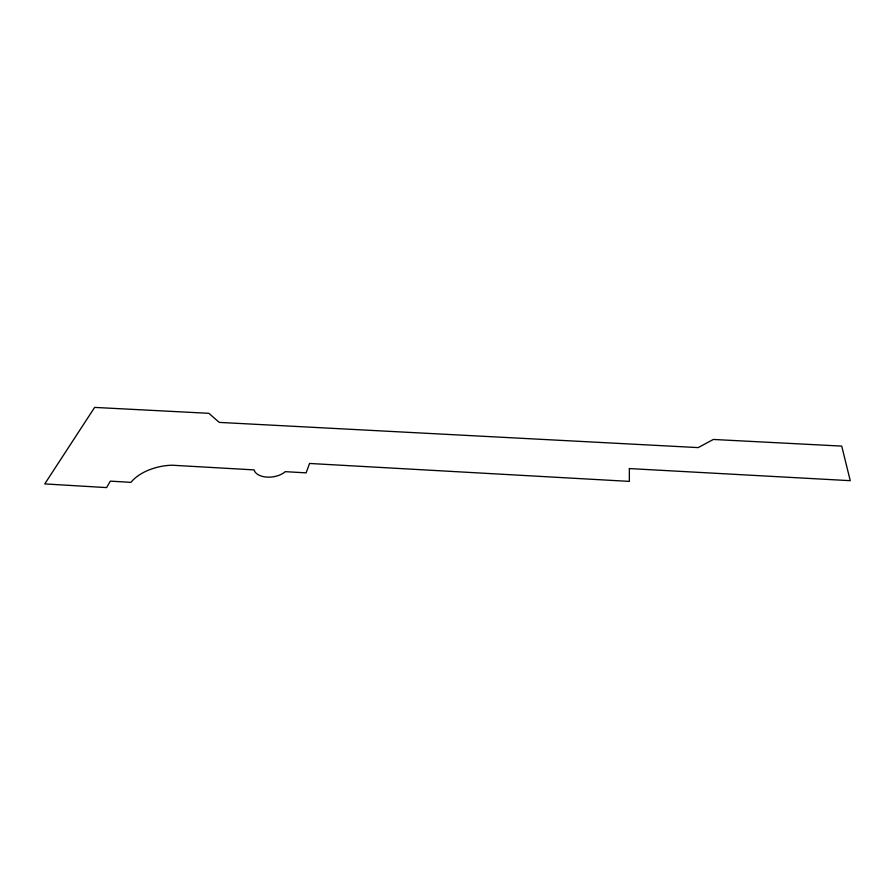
<?xml version="1.0" encoding="UTF-8"?>
<svg xmlns="http://www.w3.org/2000/svg" width="895" height="895" viewBox="0 0 895 895"><rect width="100%" height="100%" fill="white"/><g stroke="black" fill="none" stroke-linecap="round" stroke-linejoin="round"><path stroke-width="1.34" d="M629.353 468.566L629.353 481.387L309.558 463.465L306.124 472.851L285.259 471.665A17.397 10.002 -7.4 0 1 267.102 477.113A17.397 10.002 -7.4 0 1 254.113 469.897L171.952 465.21A39.279 22.33 -10.8 0 0 130.961 482.349L110.331 481.141L106.583 487.596L44.75 483.915L94.635 407.404L208.871 413.322L219.241 422.395L698.201 447.601L713.326 439.456L841.725 446.102L850.25 480.682L629.353 468.566"/></g></svg>
